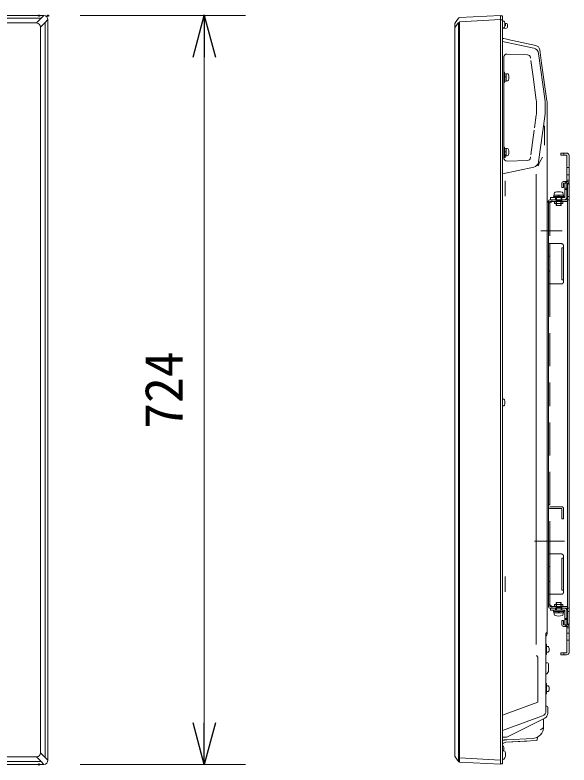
# Model space of a CAD drawing. Units: millimetres, scale not verified. Extents: x -62 to 63, y -56 to 57.
# Drawn here: x 20.62 to 47.43, y -4.25 to 32 of the extents above; entities that cross this region are included whole.
import ezdxf
from ezdxf.enums import TextEntityAlignment as Align

# ---------------------------------------------------------------- set-up
doc = ezdxf.new("R2010")
doc.units = ezdxf.units.MM
doc.header["$LTSCALE"] = 0.125
doc.header["$PDMODE"] = 32
doc.header["$PDSIZE"] = 0.0625
for name, pattern in [('USER1', [50.8, 31.75, -6.35, 6.35, -6.35]), ('USER2', [19.05, 12.7, -6.35]), ('USER3', [63.5, 31.75, -6.35, 6.35, -6.35, 6.35, -6.35]), ('USER4', [1.4, 0.7, -0.7])]:
    doc.linetypes.add(name, pattern=pattern)
doc.layers.add('0-0_0', color=7, linetype='Continuous')
doc.layers.add('0-4_DEFPOINTS', color=7, linetype='Continuous')
for name, color, linetype, lineweight in [('0-5_GAIKEI', 1, 'Continuous', 18), ('0-6_SUNPO', 7, 'Continuous', 18), ('0-7_S1', 3, 'USER4', 18)]:
    doc.layers.add(name, color=color, linetype=linetype, lineweight=lineweight)
doc.styles.add('ＭＳ ゴシック', font='')
doc.styles.get('ＭＳ ゴシック').set_extended_font_data('MS Gothic')

# ---------------------------------------------------------------- blocks, each defined once
blk = doc.blocks.new('_OPEN30')
at = {"layer": '0-0_0'}
blk.add_line((0, 0), (-1, 0), dxfattribs=at)
blk.add_lwpolyline([(-1, 0.26795), (0, 0), (-1, -0.26795)], dxfattribs=at)
blk = doc.blocks.new('D12')
at = {"layer": '0-4_DEFPOINTS'}
for p in [(29.8114, 32.1906), (37.8114, 32.1906), (29.8114, -4.0017)]:
    blk.add_point(p, dxfattribs=at)
at = {"layer": '0-6_SUNPO'}
for p, q in [((31.8114, 32.1906), (39.8114, 32.1906)), ((37.8114, -2.0017), (37.8114, 30.1906)), ((31.8114, -4.0017), (39.8114, -4.0017))]:
    blk.add_line(p, q, dxfattribs=at)
at = {"layer": '0-6_SUNPO', "xscale": 2, "yscale": 2}
for p, rotation in [((37.8114, 32.1906), 90), ((37.8114, -4.0017), 270)]:
    blk.add_blockref('_OPEN30', p, dxfattribs=dict(at, rotation=rotation))
at = {"layer": '0-6_SUNPO', "style": 'ＭＳ ゴシック'}
blk.add_text('724', height=1.833, rotation=90, dxfattribs=at).set_placement((37.3114, 12.2195), align=Align.BOTTOM_LEFT)
blk = doc.blocks.new('D11')
at = {"layer": '0-4_DEFPOINTS'}
blk.add_point((30.2511, 32.1903), dxfattribs=at)

msp = doc.modelspace()

# ---------------------------------------------------------------- linework, layer by layer
at = {"layer": '0-5_GAIKEI', "color": 7}
for p, q in [((-38.0792, 31.9808), (22.0213, 31.9808)), ((42.1315, 31.8779), (44.1069, 31.9808)), ((44.1069, 31.9708), (44.1841, 31.964)), ((44.2069, 31.9391), (44.2069, 31.7648)), ((22.221, 31.781), (22.221, -4.0195)), ((41.9182, 31.6185), (42.0735, 31.8454)), ((44.2069, 31.7648), (44.2069, -4.1699)), ((41.9095, -3.8211), (41.9095, 31.4208)), ((44.4209, 30.8311), (44.2675, 30.8637)), ((44.4642, 30.8219), (44.4205, 30.8312)), ((45.8157, 30.5346), (44.4642, 30.8219)), ((45.8157, 30.5346), (45.8195, 30.5335)), ((45.8201, 30.5336), (45.8194, 30.5336)), ((46.3595, 2.1491), (46.307, 2.105)), ((46.307, 2.105), (46.307, 1.2478)), ((46.3094, -1.6365), (46.3094, 1.2478)), ((44.2069, -2.5768), (46.1449, -1.8714)), ((42.0735, -4.0761), (41.9182, -3.8493)), ((-38.0792, -4.2192), (22.0213, -4.2192)), ((44.1069, -4.2115), (42.1315, -4.1087)), ((44.1841, -4.1948), (44.1069, -4.2015))]:
    msp.add_line(p, q, dxfattribs=at)
at = {"layer": '0-5_GAIKEI'}
for p, q in [((21.8859, 31.8454), (22.0213, 31.9808)), ((44.1069, 31.9808), (44.1069, 31.781)), ((-37.9458, 31.8454), (21.8879, 31.8454)), ((21.6611, 31.6185), (-37.719, 31.6185)), ((21.6611, 31.6185), (21.8879, 31.8454)), ((22.0856, 31.6476), (21.8588, 31.4208)), ((22.221, 31.781), (22.0856, 31.6456)), ((22.0856, -3.8861), (22.0856, 31.6476)), ((42.0735, 31.6476), (41.9182, 31.4208)), ((42.0735, -4.0761), (42.0735, 31.6476)), ((44.1069, 31.781), (42.1315, 31.6782)), ((42.1315, 31.6782), (42.1315, -4.1087)), ((44.1069, 31.781), (44.1069, -4.0118)), ((44.1841, 31.7648), (44.1069, 31.7715)), ((44.2069, 31.7648), (44.1841, 31.7648)), ((44.2384, 31.7183), (44.2069, 31.7183)), ((44.3194, 31.5451), (44.3527, 31.5468)), ((44.3528, 31.5474), (44.3469, 31.4808)), ((44.4469, 31.5466), (44.4469, 31.4242)), ((21.8588, 31.4208), (21.8588, -3.6593)), ((44.4039, 31.3747), (44.2069, 31.347)), ((44.2069, 31.3683), (44.2384, 31.3683)), ((44.3469, 31.4808), (44.3151, 31.4808)), ((45.7175, 30.4019), (44.214, 30.7241)), ((45.4159, 30.0795), (44.4287, 30.114)), ((46.2541, 27.9506), (45.9517, 30.1496)), ((44.2703, 30.0195), (44.2703, 25.0322)), ((45.5645, 29.9111), (45.5591, 29.9502)), ((45.6899, 29.0204), (45.5811, 29.8117)), ((44.3094, 29.2408), (44.2761, 29.2408)), ((44.3094, 28.9908), (44.3094, 29.2408)), ((44.312, 29.0858), (44.3094, 29.0858)), ((44.3094, 29.0094), (44.3494, 29.0094)), ((44.3586, 29.1683), (44.3186, 29.1683)), ((44.3494, 29.0216), (44.3494, 29.0094)), ((44.3894, 29.0858), (44.3554, 29.0858)), ((44.4384, 29.1658), (44.3894, 29.1658)), ((44.3894, 28.9908), (44.3894, 29.1658)), ((45.8423, 27.891), (45.6899, 29.0204)), ((44.2761, 28.7408), (44.3094, 28.7408)), ((44.3094, 28.7408), (44.3094, 28.9908)), ((44.3094, 28.8958), (44.3423, 28.8958)), ((44.3791, 28.8133), (44.3391, 28.8133)), ((44.3494, 28.9908), (44.3894, 28.9908)), ((44.3894, 28.8158), (44.3894, 28.9908)), ((44.3894, 28.8158), (44.4384, 28.8158)), ((45.8515, 27.2957), (45.8515, 27.756)), ((46.2677, 27.2986), (46.2677, 27.7531)), ((46.3619, 27.8299), (46.3594, 27.8477)), ((46.3619, 27.827), (46.3619, 27.8299)), ((45.7574, 26.5438), (45.8423, 27.1607)), ((45.9517, 24.9021), (46.2541, 27.1011)), ((46.2428, 26.6514), (46.2428, 25.7147)), ((45.5811, 25.24), (45.7465, 26.4433)), ((46.3619, 25.7979), (46.3619, 26.267)), ((44.3094, 25.6208), (44.2703, 25.6208)), ((44.3094, 25.3708), (44.3094, 25.6208)), ((44.3094, 25.3894), (44.3494, 25.3894)), ((44.3586, 25.5483), (44.3186, 25.5483)), ((44.3494, 25.4016), (44.3494, 25.3894)), ((44.3894, 25.4658), (44.3554, 25.4658)), ((44.4384, 25.5458), (44.3894, 25.5458)), ((44.3894, 25.3708), (44.3894, 25.5458)), ((44.2703, 25.1208), (44.3094, 25.1208)), ((44.2842, 25.1114), (44.2842, 25.1208)), ((44.3094, 25.1208), (44.3094, 25.3708)), ((44.3094, 25.2758), (44.3423, 25.2758)), ((44.3791, 25.1933), (44.3391, 25.1933)), ((44.3494, 25.3708), (44.3894, 25.3708)), ((44.3894, 25.1958), (44.3894, 25.3708)), ((44.3894, 25.1958), (44.4384, 25.1958)), ((45.5591, 25.1015), (45.5645, 25.1406)), ((46.1419, 25.1272), (45.9986, 24.8796)), ((44.4287, 24.9377), (45.4159, 24.9722)), ((45.4159, 24.9722), (45.4146, 24.9736)), ((44.214, 24.3276), (45.7175, 24.6498)), ((45.8332, 24.307), (45.8332, 1.5794)), ((44.3425, 23.2491), (44.3425, 23.9824)), ((44.2384, 13.4537), (44.2069, 13.4537)), ((44.2069, 13.1037), (44.2384, 13.1037)), ((44.3425, 4.1218), (44.3425, 4.8551)), ((46.3619, 2.2727), (46.3619, 3.3694)), ((46.3619, 2.2727), (46.3619, 3.3694)), ((46.3619, 2.1107), (46.3619, 2.268)), ((46.3344, 1.5885), (46.3094, 1.5885)), ((46.3694, 1.4735), (46.3344, 1.4735)), ((46.4118, 1.4723), (46.3694, 1.476)), ((46.307, 1.2478), (46.3094, 1.2478)), ((46.3344, 1.2035), (46.3694, 1.2035)), ((46.3694, 1.201), (46.4118, 1.2047)), ((45.8505, 1.0441), (45.9134, 0.969)), ((45.9134, 0.969), (45.9134, -1.2143)), ((46.3094, 1.0596), (46.3094, 1.06)), ((46.4369, 0.343), (46.4369, 0.6385)), ((46.3344, -0.3115), (46.3094, -0.3115)), ((46.3694, -0.4265), (46.3344, -0.4265)), ((46.3344, -0.6965), (46.3694, -0.6965)), ((46.4118, -0.4277), (46.3694, -0.424)), ((46.3694, -0.699), (46.4118, -0.6953)), ((45.9134, -1.2143), (44.2069, -1.8354)), ((46.3094, -1.3615), (46.3094, -1.2115)), ((46.3094, -1.3615), (46.3094, -1.4115)), ((46.3969, -1.757), (46.3969, -1.4615)), ((44.4497, -2.8851), (46.2587, -1.9806)), ((46.1969, -2.3969), (46.1969, -2.0115)), ((44.2069, -2.9115), (44.3379, -2.9115)), ((44.3064, -3.0416), (44.3817, -3.0377)), ((44.3772, -3.1492), (45.3813, -3.0966)), ((44.3772, -3.1492), (45.2547, -3.1032)), ((44.3817, -3.0377), (44.4114, -3.0361)), ((44.4114, -3.0361), (45.652, -2.9711)), ((45.2547, -3.1032), (45.8448, -3.0723)), ((45.8922, -3.0232), (45.8943, -2.9033)), ((44.2384, -3.5615), (44.2069, -3.5615)), ((44.2784, -3.5615), (44.2467, -3.5615)), ((-37.719, -3.857), (21.6611, -3.857)), ((21.8879, -4.0838), (21.6611, -3.857)), ((21.8588, -3.6593), (22.0856, -3.8861)), ((22.0856, -3.8841), (22.221, -4.0195)), ((42.1315, -3.9089), (44.1069, -4.0118)), ((44.2069, -3.9865), (44.2384, -3.9865)), ((21.8879, -4.0838), (-37.9458, -4.0838)), ((22.0213, -4.2192), (21.8859, -4.0838)), ((44.1069, -4.0118), (44.1069, -4.2115))]:
    msp.add_line(p, q, dxfattribs=at)
at = {"layer": '0-5_GAIKEI', "color": 7}
for points in [[(41.9095, 31.5903), (41.9095, 31.4208), (41.9182, 31.4208)], [(46.3594, 27.8477), (46.1017, 29.6815), (46.0113, 30.3248)], [(46.3619, 2.1025), (46.3619, 2.1367), (46.3619, 27.827)]]:
    msp.add_lwpolyline(points, dxfattribs=at)
at = {"layer": '0-5_GAIKEI'}
for points in [[(44.3528, 31.5474), (44.3571, 31.5973), (44.3978, 31.5966)], [(46.3619, 26.267), (46.3619, 27.8299), (46.3619, 27.8299)], [(46.3619, 26.267), (46.3619, 27.8299), (46.3619, 27.8299)], [(46.3619, 25.3334), (46.3619, 25.3766), (46.3619, 25.8358)], [(44.3342, 25.242), (44.3342, 25.1114), (44.2842, 25.1114)], [(46.3619, 2.1107), (46.3619, 2.268), (46.3619, 2.2727)], [(46.3094, 1.0885), (46.3344, 1.0885), (46.3344, 1.5885)], [(46.3869, 0.6885), (46.3856, 0.6885), (46.3094, 0.6885)], [(46.3094, -0.8115), (46.3344, -0.8115), (46.3344, -0.3115)], [(46.3469, -1.4115), (46.3456, -1.4115), (46.3094, -1.4115)]]:
    msp.add_lwpolyline(points, dxfattribs=at)
at = {"layer": '0-5_GAIKEI', "color": 7}
for centre, radius, start, end in [((44.1819, 31.9391), 0.025, 0, 85), ((41.9595, 31.5903), 0.05, 145.59988, 180), ((42.1354, 31.803), 0.075, 93, 145.59988), ((44.3194, 31.1082), 0.25, 243.25632, 258), ((45.7637, 30.2901), 0.25, 8, 76.97099), ((46.0594, -1.6365), 0.25, 290, 0), ((41.9595, -3.8211), 0.05, 180, 214.40012), ((42.1354, -4.0338), 0.075, 214.40012, 267), ((44.1819, -4.1699), 0.025, 275, 0)]:
    msp.add_arc(centre, radius, start, end, dxfattribs=at)
at = {"layer": '0-5_GAIKEI'}
for centre, radius, start, end in [((44.2384, 31.6533), 0.065, 16.60155, 90), ((43.8694, 31.5433), 0.45, 0, 16.60155), ((43.8694, 31.5433), 0.45, 343.39845, 0), ((44.3969, 31.5466), 0.05, 0, 89), ((44.2384, 31.4333), 0.065, 270, 343.39845), ((44.3969, 31.4242), 0.05, 278, 0), ((45.7637, 30.2901), 0.25, 8, 9.61823), ((44.4384, 29.1008), 0.065, 16.60155, 90), ((44.0694, 28.9908), 0.45, 0, 16.60155), ((44.4384, 28.8808), 0.065, 270, 343.39845), ((44.0694, 28.9908), 0.45, 343.39845, 0), ((44.4384, 25.4808), 0.065, 16.60155, 90), ((44.0694, 25.3708), 0.45, 0, 16.60155), ((44.4384, 25.2608), 0.065, 270, 343.39845), ((44.0694, 25.3708), 0.45, 343.39845, 0), ((45.6547, 24.9429), 0.3498, 317.3057, 349.60911), ((44.2384, 13.3887), 0.065, 16.60155, 90), ((44.2384, 13.1687), 0.065, 270, 343.39845), ((43.8694, 13.2787), 0.45, 0, 16.60155), ((43.8694, 13.2787), 0.45, 343.39845, 0), ((46.3594, 1.9674), 0.05, 137.51889, 180), ((46.3594, 1.9674), 0.05, 137.51896, 180), ((46.2119, 2.1025), 0.15, 317.51889, 0), ((46.2119, 2.1025), 0.15, 317.51896, 0), ((46.4074, 1.4224), 0.05, 16.25703, 85), ((46.4074, 1.2545), 0.05, 275, 343.74297), ((46.1194, 1.3385), 0.35, 0, 16.25703), ((46.1194, 1.3385), 0.35, 343.74297, 0), ((46.1869, 0.343), 0.25, 299.34058, 0), ((46.4074, -0.4776), 0.05, 16.25703, 85), ((46.4074, -0.6455), 0.05, 275, 343.74297), ((46.1194, -0.5615), 0.35, 0, 16.25703), ((46.1194, -0.5615), 0.35, 343.74297, 0), ((46.1469, -1.757), 0.25, 296.56505, 0), ((45.6219, -2.3969), 0.575, 273, 0), ((44.3379, -2.6615), 0.25, 270, 296.56505), ((44.3194, -3.2913), 0.25, 101.63208, 116.74368), ((44.3903, -3.3988), 0.25, 93, 137.18678), ((44.3194, -3.2913), 0.25, 93, 101.63208), ((45.8422, -3.0223), 0.05, 273, 359), ((44.1674, -3.3276), 0.05, 16.25703, 37.82319), ((44.2074, -3.3626), 0.05, 16.25703, 80.92143), ((44.2074, -3.5305), 0.05, 320.95555, 343.74297), ((43.9194, -3.4465), 0.35, 0, 16.25703), ((43.9194, -3.4465), 0.35, 343.74297, 0), ((44.2784, -3.6265), 0.065, 16.60155, 90), ((43.9094, -3.7365), 0.45, 0, 16.60155), ((44.2384, -3.9215), 0.065, 270, 343.39845), ((43.8694, -3.8115), 0.45, 343.39845, 348.2276), ((44.2784, -3.8465), 0.065, 299.07135, 343.39845), ((43.9094, -3.7365), 0.45, 343.39845, 0)]:
    msp.add_arc(centre, radius, start, end, dxfattribs=at)
at = {"layer": '0-5_GAIKEI', "color": 7}
for centre, major_axis in [((22.0208, 31.7805), (-0.1418, -0.1418)), ((22.0208, -4.019), (-0.1418, 0.1418))]:
    msp.add_ellipse(centre, major_axis=major_axis, ratio=0.997265, start_param=2.357564, end_param=3.9256213, dxfattribs=at)
at = {"layer": '0-5_GAIKEI'}
for centre, major_axis, ratio, start_param, end_param in [((21.2995, 31.0593), (-0.5022, -0.5022), 0.49281, 2.7306286, 3.5525567), ((44.4235, 29.9643), (0.1425, 0.0469), 0.998444, 1.2185172, 2.823253), ((45.6544, 30.1084), (0.2201, 0.2043), 0.999092, 5.6720945, 6.8942761), ((45.4107, 29.9298), (-0.1113, 0.1005), 0.997662, 4.0139306, 5.4108474), ((44.8168, 27.753), (1.4475, 0.0991), 0.999388, 6.2148934, 6.3514772), ((44.8604, 27.756), (-0.0678, 0.9902), 0.998623, 4.6441491, 4.7806288), ((44.8604, 27.2957), (0.0678, 0.9902), 0.998623, 4.6441491, 4.7806288), ((44.8168, 27.2987), (-1.4475, 0.0991), 0.999388, 3.0733007, 3.2098846), ((44.4235, 25.0874), (-0.1425, 0.0469), 0.998444, 0.3183396, 1.9230754), ((45.4107, 25.1219), (0.1113, 0.1005), 0.997662, 4.0139306, 5.4108474), ((45.6544, 24.9433), (-0.2201, 0.2043), 0.999092, 2.5305019, 3.7526834), ((46.3869, 0.6385), (0.0501, 0), 0.99863, 6.2831853, 7.8539816), ((46.3469, -1.4615), (-0.0501, 0), 0.99863, 3.1415927, 4.712389), ((45.6219, -2.3969), (-0.575, 0), 0.358352, 2.3451609, 3.1415927), ((21.2995, -3.2977), (-0.5022, 0.5022), 0.49281, 2.7306286, 3.5525567)]:
    msp.add_ellipse(centre, major_axis=major_axis, ratio=ratio, start_param=start_param, end_param=end_param, dxfattribs=at)
at = {"layer": '0-7_S1', "linetype": 'Continuous'}
for p, q in [((47.0254, 25.3269), (47.0254, 25.2269)), ((47.3104, 25.3269), (47.0254, 25.3269)), ((47.3254, 25.2269), (47.0254, 25.2269)), ((47.3254, 25.2269), (47.3254, 23.9269)), ((47.4254, 25.2119), (47.4254, 23.9269)), ((47.3454, 23.9519), (47.1554, 23.9519)), ((47.0754, 23.6719), (47.0754, 23.8719)), ((47.1554, 23.6719), (47.0754, 23.6719)), ((47.3454, 23.8719), (47.1554, 23.8719)), ((47.1554, 23.6719), (47.1554, 23.8719)), ((47.2254, 23.8269), (47.2254, 23.1769)), ((47.3254, 23.8269), (47.3254, 23.1919)), ((47.3454, 23.8719), (47.3454, 23.0769)), ((47.4254, 23.8719), (47.4254, 2.5319)), ((47.1754, 23.2269), (46.6754, 23.2269)), ((46.6754, 23.2269), (46.6754, 23.1769)), ((47.1554, 23.2919), (46.6954, 23.2919)), ((46.6954, 23.2919), (46.6954, 23.2269)), ((46.6954, 23.2269), (47.1554, 23.2269)), ((46.7004, 23.2919), (46.704, 23.3615)), ((46.8879, 23.2919), (46.9254, 23.2269)), ((46.9254, 23.2919), (46.9629, 23.2269)), ((47.1554, 23.2269), (47.1554, 23.2919)), ((47.1754, 23.1769), (47.1754, 23.2269)), ((46.4254, 22.9969), (46.4254, 3.4069)), ((46.5054, 22.9169), (46.4254, 22.9169)), ((46.5054, 23.0769), (47.3454, 23.0769)), ((46.5054, 22.9969), (46.5054, 22.9169)), ((46.5054, 22.9969), (46.5854, 22.9969)), ((47.2254, 23.1769), (46.5254, 23.1769)), ((46.5254, 23.1769), (46.5254, 23.0769)), ((47.2104, 23.0769), (46.5254, 23.0769)), ((46.6754, 23.1769), (47.1754, 23.1769)), ((46.8129, 23.0469), (46.8004, 23.0219)), ((46.8004, 23.0219), (46.8004, 22.7919)), ((46.8129, 23.0469), (46.8129, 23.1769)), ((46.8254, 23.0219), (46.8129, 23.0469)), ((46.8254, 23.0219), (46.8254, 22.7919)), ((47.0254, 23.0219), (47.0254, 22.7919)), ((47.0379, 23.0469), (47.0504, 23.0219)), ((47.3454, 23.0769), (47.3454, 3.3269)), ((46.8004, 22.7919), (47.0504, 22.7919)), ((46.4254, 6.5769), (46.4254, 7.0769)), ((46.5054, 3.4869), (46.4254, 3.4869)), ((46.5054, 3.4069), (46.5054, 3.4869)), ((46.5054, 3.4069), (46.5854, 3.4069)), ((46.5054, 3.3269), (47.3454, 3.3269)), ((47.2104, 3.3269), (46.5254, 3.3269)), ((46.5254, 3.2269), (46.5254, 3.3269)), ((47.0504, 3.6119), (46.8004, 3.6119)), ((46.8129, 3.3569), (46.8004, 3.3819)), ((46.8254, 3.3819), (46.8254, 3.6119)), ((47.0254, 3.3819), (47.0254, 3.6119)), ((47.0254, 3.3819), (47.0379, 3.3569)), ((47.0379, 3.3569), (47.0504, 3.3819)), ((47.0379, 3.3569), (47.0379, 3.2269)), ((47.0504, 3.3819), (47.0504, 3.6119)), ((47.3454, 2.5319), (47.3454, 3.3269)), ((47.2254, 3.2269), (46.5254, 3.2269)), ((46.6754, 3.2269), (46.6754, 3.1769)), ((47.1754, 3.2269), (46.6754, 3.2269)), ((46.6754, 3.1769), (47.1754, 3.1769)), ((46.6954, 3.1769), (46.6954, 3.1119)), ((47.1554, 3.1769), (46.6954, 3.1769)), ((46.6954, 3.1119), (47.1554, 3.1119)), ((46.9254, 3.1119), (46.8879, 3.1769)), ((46.9629, 3.1119), (46.9254, 3.1769)), ((47.1504, 3.1119), (47.1467, 3.0424)), ((47.1554, 3.1119), (47.1554, 3.1769)), ((47.1754, 3.1769), (47.1754, 3.2269)), ((47.2254, 2.5769), (47.2254, 3.2269)), ((47.3254, 2.5769), (47.3254, 3.2119)), ((47.0754, 2.7319), (47.0754, 2.5319)), ((47.1554, 2.7319), (47.0754, 2.7319)), ((47.1554, 2.7319), (47.1554, 2.5319)), ((47.3454, 2.5319), (47.1554, 2.5319)), ((47.3454, 2.4519), (47.1554, 2.4519)), ((47.3254, 1.1769), (47.3254, 2.4769)), ((47.4254, 1.1919), (47.4254, 2.4769)), ((47.0254, 1.0769), (47.0254, 1.1769)), ((47.3254, 1.1769), (47.0254, 1.1769)), ((47.3104, 1.0769), (47.0254, 1.0769))]:
    msp.add_line(p, q, dxfattribs=at)
at = {"layer": '0-7_S1', "linetype": 'USER2'}
for p, q in [((47.1754, 25.2269), (47.1754, 25.3269)), ((47.3254, 24.6269), (47.4254, 24.6269)), ((47.3254, 24.2769), (47.4254, 24.2769)), ((47.3254, 24.0269), (47.4254, 24.0269)), ((47.2254, 23.6269), (47.3254, 23.6269)), ((47.2254, 23.5769), (47.3254, 23.5769)), ((47.3454, 23.2269), (47.4254, 23.2269)), ((46.5054, 22.9169), (46.5054, 20.9519)), ((46.5854, 22.9969), (47.3454, 22.9969)), ((46.7254, 22.9969), (46.7254, 22.8969)), ((47.1254, 22.8969), (46.7254, 22.8969)), ((46.7754, 23.1769), (46.7754, 23.0769)), ((46.8254, 22.9969), (46.8254, 22.8969)), ((47.0254, 22.9969), (47.0254, 22.8969)), ((47.0754, 23.1769), (47.0754, 23.0769)), ((47.0754, 23.0769), (47.0754, 22.9969)), ((47.1254, 22.9969), (47.1254, 22.8969)), ((47.3454, 23.0769), (47.4254, 23.0769)), ((46.5054, 19.0019), (46.5054, 13.4519)), ((46.5054, 5.9519), (46.5054, 13.4519)), ((46.5054, 8.3319), (46.4254, 8.3319)), ((46.5054, 8.2319), (47.0754, 8.2319)), ((46.5054, 8.1519), (47.0754, 8.1519)), ((47.0754, 8.1519), (47.0754, 7.6519)), ((47.1554, 8.1519), (47.1554, 7.6519)), ((47.0754, 7.6519), (47.1554, 7.6519)), ((46.5054, 3.4869), (46.5054, 4.0019)), ((46.5854, 3.4069), (47.3454, 3.4069)), ((46.7254, 3.4069), (46.7254, 3.5069)), ((47.1254, 3.5069), (46.7254, 3.5069)), ((46.7754, 3.2269), (46.7754, 3.3269)), ((46.8254, 3.4069), (46.8254, 3.5069)), ((47.0254, 3.4069), (47.0254, 3.5069)), ((47.0754, 3.3269), (47.0754, 3.4069)), ((47.0754, 3.2269), (47.0754, 3.3269)), ((47.1254, 3.4069), (47.1254, 3.5069)), ((47.3454, 3.3269), (47.4254, 3.3269)), ((47.3454, 3.1769), (47.4254, 3.1769)), ((47.2254, 2.8269), (47.3254, 2.8269)), ((47.2254, 2.7769), (47.3254, 2.7769)), ((47.3254, 2.3769), (47.4254, 2.3769)), ((47.3254, 2.1269), (47.4254, 2.1269)), ((47.3254, 1.7769), (47.4254, 1.7769)), ((47.1754, 1.1769), (47.1754, 1.0769))]:
    msp.add_line(p, q, dxfattribs=at)
at = {"layer": '0-7_S1', "linetype": 'USER1'}
for p, q in [((47.0898, 21.5769), (46.0651, 21.5769)), ((47.2058, 6.5769), (45.7623, 6.5769))]:
    msp.add_line(p, q, dxfattribs=at)
at = {"layer": '0-7_S1', "linetype": 'USER3'}
for p, q in [((47.0554, 20.9519), (46.4254, 20.9519)), ((46.5054, 19.0019), (46.5054, 20.9519)), ((47.0754, 20.7519), (47.1554, 20.7519)), ((47.0754, 20.7519), (47.0754, 19.2019)), ((47.1554, 20.8519), (47.1554, 20.7519)), ((47.1554, 20.7519), (47.1554, 19.2019)), ((46.4254, 20.3394), (46.5054, 20.3394)), ((46.4254, 19.6144), (46.5054, 19.6144)), ((47.0554, 19.0019), (46.4254, 19.0019)), ((47.0754, 19.2019), (47.1554, 19.2019)), ((47.1554, 19.2019), (47.1554, 19.1019)), ((47.0554, 5.9519), (46.4254, 5.9519)), ((46.5054, 4.0019), (46.5054, 5.9519)), ((47.1554, 5.8519), (47.1554, 5.7519)), ((47.0754, 5.7519), (47.1554, 5.7519)), ((47.0754, 5.7519), (47.0754, 4.2019)), ((47.1554, 5.7519), (47.1554, 4.2019)), ((46.4254, 5.3394), (46.5054, 5.3394)), ((46.4254, 4.6144), (46.5054, 4.6144)), ((47.0554, 4.0019), (46.4254, 4.0019))]:
    msp.add_line(p, q, dxfattribs=at)
at = {"layer": '0-7_S1', "linetype": 'Continuous'}
for points in [[(46.7004, 23.2919), (47.1504, 23.2919), (47.1467, 23.3615)], [(46.8004, 23.0219), (47.0504, 23.0219), (47.0504, 22.7919)], [(47.0254, 23.0219), (47.0379, 23.0469), (47.0379, 23.1769)], [(47.0504, 3.3819), (46.8004, 3.3819), (46.8004, 3.6119)], [(46.8254, 3.3819), (46.8129, 3.3569), (46.8129, 3.2269)], [(47.1504, 3.1119), (46.7004, 3.1119), (46.704, 3.0424)]]:
    msp.add_lwpolyline(points, dxfattribs=at)
at = {"layer": '0-7_S1', "linetype": 'USER3'}
msp.add_lwpolyline([(47.0754, 4.2019), (47.1554, 4.2019), (47.1554, 4.1019)], dxfattribs=at)
at = {"layer": '0-7_S1', "linetype": 'Continuous'}
for centre, radius, start, end in [((47.3104, 25.2119), 0.115, 0, 90), ((47.1554, 23.8719), 0.08, 90, 180), ((47.3454, 23.8719), 0.08, 0, 90), ((47.3254, 23.8269), 0.1, 90, 180), ((47.3254, 23.9269), 0.1, 270, 0), ((46.7839, 23.3573), 0.08, 105.78599, 177), ((46.9254, 22.8569), 0.6, 74.21401, 105.78599), ((47.0669, 23.3573), 0.08, 3, 74.21401), ((46.5054, 22.9969), 0.08, 90, 180), ((46.5054, 22.9969), 0.08, 270, 0), ((46.6654, 22.9969), 0.08, 90, 180), ((47.2104, 23.1919), 0.115, 270, 0), ((46.5054, 3.4069), 0.08, 180, 270), ((46.5054, 3.4069), 0.08, 0, 90), ((46.6654, 3.4069), 0.08, 180, 270), ((47.2104, 3.2119), 0.115, 0, 90), ((46.7839, 3.0465), 0.08, 183, 254.21401), ((46.9254, 3.5469), 0.6, 254.21401, 285.78599), ((47.0669, 3.0465), 0.08, 285.78599, 357), ((47.3254, 2.5769), 0.1, 180, 270), ((47.3254, 2.4769), 0.1, 0, 90), ((47.1554, 2.5319), 0.08, 180, 270), ((47.3454, 2.5319), 0.08, 270, 0), ((47.3104, 1.1919), 0.115, 270, 0)]:
    msp.add_arc(centre, radius, start, end, dxfattribs=at)
at = {"layer": '0-7_S1', "linetype": 'USER2'}
for centre, start, end in [((46.7454, 22.9969), 0, 90), ((47.1054, 22.9969), 90, 180), ((46.5054, 8.2319), 180, 270), ((47.0754, 8.1519), 0, 90), ((46.7454, 3.4069), 270, 0), ((47.1054, 3.4069), 180, 270)]:
    msp.add_arc(centre, 0.08, start, end, dxfattribs=at)
at = {"layer": '0-7_S1', "linetype": 'USER3'}
for centre, start, end in [((47.0554, 20.8519), 0, 90), ((47.0554, 19.1019), 270, 0), ((47.0554, 5.8519), 0, 90), ((47.0554, 4.1019), 270, 0)]:
    msp.add_arc(centre, 0.1, start, end, dxfattribs=at)
at = {"layer": '0-7_S1'}
msp.add_point((46.4254, 22.9969), dxfattribs=at)

# ---------------------------------------------------------------- block references
at = {"layer": '0-6_SUNPO'}
for name in ['D11', 'D12']:
    msp.add_blockref(name, (-8.0301, -0.2175), dxfattribs=at)

doc.saveas('drawing.dxf')
